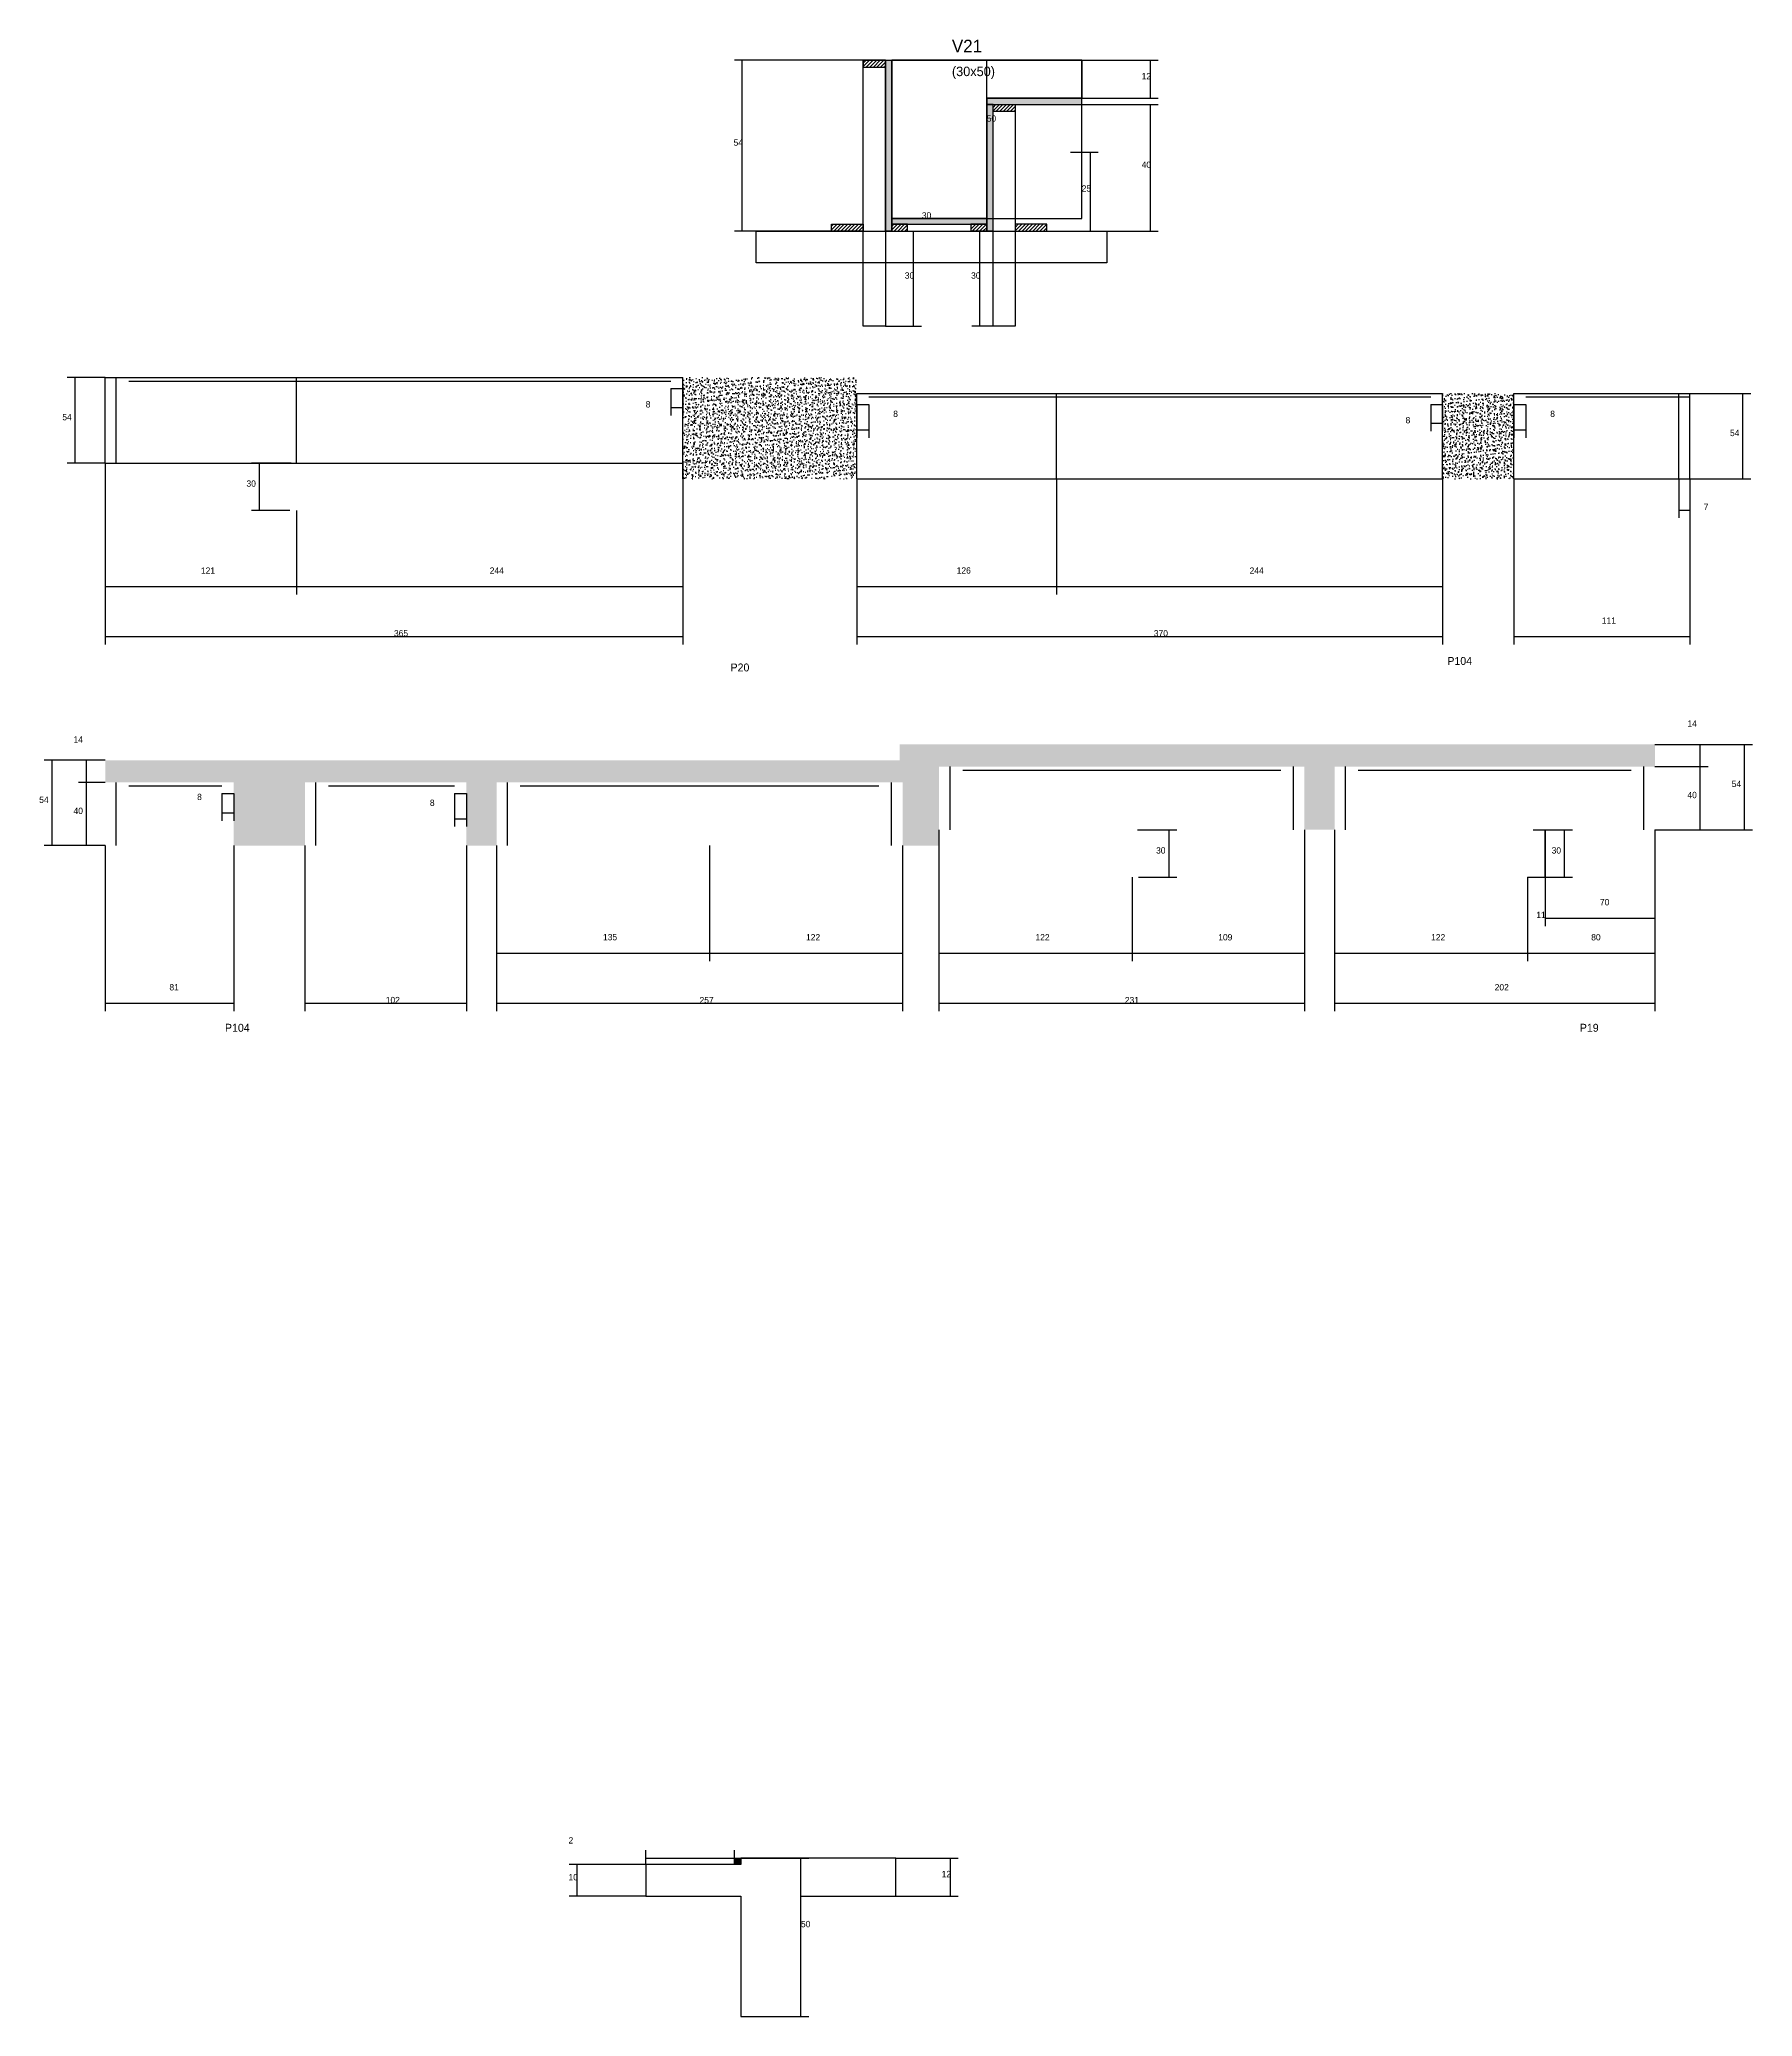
# Model space of a CAD drawing. Header units: metres. Extents: x 130783 to 131866, y 28096 to 29345.
import ezdxf

# ---------------------------------------------------------------- set-up
doc = ezdxf.new("R2010")
doc.units = ezdxf.units.M
for name, color, linetype in [('CONCRETO', 251, 'Continuous'), ('COTA', 241, 'Continuous'), ('Cota Seção (2x)', 4, 'Continuous'), ('Hachura', 253, 'Continuous'), ('Madeira', 126, 'Continuous'), ('NOMENCLATURA', 7, 'Continuous'), ('Painéis', 200, 'Continuous'), ('SARR_2.2x7', 40, 'Continuous'), ('Texto Seção', 7, 'Continuous')]:
    doc.layers.add(name, color=color, linetype=linetype)

msp = doc.modelspace()

# ---------------------------------------------------------------- hatches: boundary and pattern name
at = {"layer": 'COTA'}
h = msp.add_hatch(dxfattribs=at)
h.set_pattern_fill('AR-CONC', scale=0.03)
h.paths.add_polyline_path([(131189.5, 29131.8), (131189.5, 29077.8), (131189.5, 29067.8), (131299.5, 29067.8), (131299.5, 29121.8), (131299.5, 29131.8)])
h = msp.add_hatch(dxfattribs=at)
h.set_pattern_fill('AR-CONC', scale=0.03)
h.paths.add_polyline_path([(131714.7, 29121.8), (131669.7, 29121.8), (131669.7, 29067.8), (131714.7, 29067.8)])
h = msp.add_hatch(dxfattribs=at)
h.set_pattern_fill('AR-CONC', scale=0.03)
h.paths.add_polyline_path([(131326.6, 28890), (130824.5, 28890), (130824.5, 28876), (130905.7, 28876), (130905.7, 28836), (130950.7, 28836), (130950.7, 28876), (131052.8, 28876), (131052.8, 28836), (131071.8, 28836), (131071.8, 28876), (131328.4, 28876), (131328.4, 28836), (131351.4, 28836), (131351.4, 28846), (131351.4, 28886), (131582.4, 28886), (131582.4, 28846), (131601.4, 28846), (131601.4, 28886), (131803.9, 28886), (131803.9, 28900), (131326.6, 28900)])
at = {"layer": 'Hachura'}
h = msp.add_hatch(dxfattribs=at)
h.set_pattern_fill('ANSI31', scale=0.5)
h.paths.add_polyline_path([(131303.6, 29332.3), (131303.6, 29327.9), (131303.6, 29327.9), (131317.6, 29327.9), (131317.6, 29327.9), (131317.6, 29332.3), (131317.6, 29332.3), (131303.6, 29332.3)])
h = msp.add_hatch(color=8, dxfattribs=at)
h.dxf.hatch_style = 1
h.paths.add_polyline_path([(131317.6, 29332.3), (131321.6, 29332.3), (131321.6, 29332.3), (131321.6, 29224.3), (131321.6, 29224.3), (131317.6, 29224.3), (131317.6, 29224.3), (131317.6, 29332.3)])
h = msp.add_hatch(color=8, dxfattribs=at)
h.dxf.hatch_style = 1
h.paths.add_polyline_path([(131441.6, 29304.3), (131441.6, 29308.3), (131441.6, 29308.3), (131381.6, 29308.3), (131381.6, 29308.3), (131381.6, 29304.3), (131381.6, 29304.3), (131441.6, 29304.3)])
h = msp.add_hatch(color=8, dxfattribs=at)
h.dxf.hatch_style = 1
h.paths.add_polyline_path([(131385.6, 29304.3), (131381.6, 29304.3), (131381.6, 29304.3), (131381.6, 29224.3), (131381.6, 29224.3), (131385.6, 29224.3), (131385.6, 29224.3), (131385.6, 29304.3)])
h = msp.add_hatch(dxfattribs=at)
h.set_pattern_fill('ANSI31', scale=0.5)
h.paths.add_polyline_path([(131399.6, 29304.3), (131399.6, 29299.9), (131399.6, 29299.9), (131385.6, 29299.9), (131385.6, 29299.9), (131385.6, 29304.3), (131385.6, 29304.3), (131399.6, 29304.3)])
h = msp.add_hatch(dxfattribs=at)
h.set_pattern_fill('ANSI31', scale=0.5)
h.paths.add_polyline_path([(131283.6, 29224.3), (131283.6, 29228.7), (131283.6, 29228.7), (131303.6, 29228.7), (131303.6, 29228.7), (131303.6, 29224.3), (131303.6, 29224.3), (131283.6, 29224.3)])
h = msp.add_hatch(color=8, dxfattribs=at)
h.dxf.hatch_style = 1
h.paths.add_polyline_path([(131381.6, 29228.7), (131381.6, 29232.3), (131381.6, 29232.3), (131321.6, 29232.3), (131321.6, 29232.3), (131321.6, 29228.7), (131321.6, 29228.7), (131381.6, 29228.7)])
h = msp.add_hatch(dxfattribs=at)
h.set_pattern_fill('ANSI31', scale=0.5)
h.paths.add_polyline_path([(131331.6, 29224.3), (131331.6, 29228.7), (131331.6, 29228.7), (131321.6, 29228.7), (131321.6, 29228.7), (131321.6, 29224.3), (131321.6, 29224.3), (131331.6, 29224.3)])
h = msp.add_hatch(dxfattribs=at)
h.set_pattern_fill('ANSI31', scale=0.5)
h.paths.add_polyline_path([(131381.6, 29224.3), (131381.6, 29228.7), (131381.6, 29228.7), (131371.6, 29228.7), (131371.6, 29228.7), (131371.6, 29224.3), (131371.6, 29224.3), (131381.6, 29224.3)])
h = msp.add_hatch(dxfattribs=at)
h.set_pattern_fill('ANSI31', scale=0.5)
h.paths.add_polyline_path([(131419.6, 29224.3), (131419.6, 29228.7), (131419.6, 29228.7), (131399.6, 29228.7), (131399.6, 29228.7), (131399.6, 29224.3), (131399.6, 29224.3), (131419.6, 29224.3)])
h = msp.add_hatch(color=8, dxfattribs=at)
h.dxf.hatch_style = 1
h.paths.add_polyline_path([(131222.2, 28196.1), (131226.2, 28196.1), (131226.2, 28196.1), (131226.2, 28192.1), (131226.2, 28192.1), (131222.2, 28192.1), (131222.2, 28192.1), (131222.2, 28196.1)])

# ---------------------------------------------------------------- linework, layer by layer
at = {"layer": 'CONCRETO'}
for points in [[(131321.6, 29312.3), (131321.6, 29332.3), (131441.6, 29332.3), (131441.6, 29308.3), (131381.6, 29308.3), (131381.6, 29232.3), (131321.6, 29232.3), (131321.6, 29312.3)], [(131321.6, 29232.3), (131441.6, 29232.3), (131441.6, 29332.3), (131321.6, 29332.3)]]:
    msp.add_lwpolyline(points, close=True, dxfattribs=at)
for points in [[(131226.2, 28192.1), (131166.2, 28192.1), (131166.2, 28172.1), (131226.2, 28172.1), (131226.2, 28096.1), (131264.2, 28096.1), (131264.2, 28162.1), (131264.2, 28172.1), (131324.2, 28172.1)], [(131324.2, 28172.1), (131324.2, 28196.1), (131226.2, 28196.1)]]:
    msp.add_lwpolyline(points, dxfattribs=at)
at = {"layer": 'COTA'}
for p, q in [((131303.6, 29332.3), (131222.1, 29332.3)), ((131227.1, 29224.3), (131227.1, 29332.3)), ((131441.6, 29332.3), (131490, 29332.3)), ((131485, 29308.3), (131485, 29332.3)), ((131441.6, 29308.3), (131490, 29308.3)), ((131441.6, 29304.3), (131490, 29304.3)), ((131485, 29224.3), (131485, 29304.3)), ((131434.6, 29274.3), (131452.1, 29274.3)), ((131447.1, 29224.3), (131447.1, 29274.3)), ((131283.6, 29224.3), (131222.1, 29224.3)), ((131317.6, 29224.3), (131340.3, 29224.3)), ((131335.3, 29164.3), (131335.3, 29224.3)), ((131385.6, 29224.3), (131372.2, 29224.3)), ((131377.2, 29164.3), (131377.2, 29224.3)), ((131419.6, 29224.3), (131490, 29224.3)), ((131434.6, 29224.3), (131452.1, 29224.3)), ((131317.6, 29164.3), (131340.3, 29164.3)), ((131385.6, 29164.3), (131372.2, 29164.3)), ((130824.5, 29131.8), (130800.5, 29131.8)), ((130805.5, 29077.8), (130805.5, 29131.8)), ((131182, 29124.8), (131182, 29107.9)), ((131189.5, 29124.8), (131189.5, 29107.9)), ((131825.9, 29121.8), (131864.4, 29121.8)), ((131859.4, 29067.8), (131859.4, 29121.8)), ((131182, 29112.9), (131189.5, 29112.9)), ((131299.5, 29114.8), (131299.5, 29093.7)), ((131307, 29114.8), (131307, 29093.7)), ((131662.2, 29114.8), (131662.2, 29097.9)), ((131669.7, 29114.8), (131669.7, 29097.9)), ((131714.7, 29114.8), (131714.7, 29093.7)), ((131722.2, 29114.8), (131722.2, 29093.7)), ((131299.5, 29098.7), (131307, 29098.7)), ((131662.2, 29102.9), (131669.7, 29102.9)), ((131714.7, 29098.7), (131722.2, 29098.7)), ((130824.5, 29077.8), (130800.5, 29077.8)), ((130824.5, 29077.8), (130824.5, 28994.8)), ((130824.5, 29077.8), (130824.5, 28963.2)), ((130942, 29077.8), (130917, 29077.8)), ((130922, 29047.8), (130922, 29077.8)), ((131189.5, 29077.8), (131189.5, 28963.2)), ((131189.5, 29077.8), (131189.5, 28994.8)), ((131299.5, 29067.8), (131299.5, 28994.8)), ((131299.5, 29067.8), (131299.5, 28963.2)), ((131425.7, 29067.8), (131425.7, 28994.8)), ((131425.7, 29067.8), (131425.7, 28994.8)), ((131669.7, 29067.8), (131669.7, 28963.2)), ((131669.7, 29067.8), (131669.7, 28994.8)), ((131714.7, 29067.8), (131714.7, 28963.2)), ((131818.9, 29067.8), (131818.9, 29043.1)), ((131825.9, 29067.8), (131825.9, 28963.2)), ((131825.9, 29067.8), (131825.9, 29043.1)), ((131825.9, 29067.8), (131864.4, 29067.8)), ((130941.2, 29047.8), (130917, 29047.8)), ((130945.5, 29047.8), (130945.5, 28994.8)), ((130945.5, 29047.8), (130945.5, 28994.8)), ((131818.9, 29048.1), (131825.9, 29048.1)), ((130824.5, 28999.8), (130945.5, 28999.8)), ((130945.5, 28999.8), (131189.5, 28999.8)), ((131299.5, 28999.8), (131425.7, 28999.8)), ((131425.7, 28999.8), (131669.7, 28999.8)), ((130824.5, 28968.2), (131189.5, 28968.2)), ((131299.5, 28968.2), (131669.7, 28968.2)), ((131714.7, 28968.2), (131825.9, 28968.2)), ((131803.9, 28900), (131837.5, 28900)), ((131803.9, 28900), (131865.5, 28900)), ((131832.5, 28886), (131832.5, 28900)), ((131860.5, 28846), (131860.5, 28900)), ((130824.5, 28890), (130785.9, 28890)), ((130790.9, 28836), (130790.9, 28890)), ((130824.5, 28890), (130807.6, 28890)), ((130812.6, 28876), (130812.6, 28890)), ((131803.9, 28886), (131837.5, 28886)), ((131803.9, 28886), (131837.5, 28886)), ((131832.5, 28846), (131832.5, 28886)), ((130824.5, 28876), (130807.6, 28876)), ((130824.5, 28876), (130807.6, 28876)), ((130812.6, 28836), (130812.6, 28876)), ((130898.2, 28869), (130898.2, 28851.7)), ((130905.7, 28869), (130905.7, 28851.7)), ((131045.3, 28869), (131045.3, 28848)), ((131052.8, 28869), (131052.8, 28848)), ((130898.2, 28856.7), (130905.7, 28856.7)), ((131045.3, 28853), (131052.8, 28853)), ((130824.5, 28836), (130785.9, 28836)), ((130824.5, 28836), (130807.6, 28836)), ((130824.5, 28836), (130824.5, 28731.4)), ((130905.7, 28836), (130905.7, 28731.4)), ((130950.7, 28836), (130950.7, 28731.4)), ((131052.8, 28836), (131052.8, 28731.4)), ((131071.8, 28836), (131071.8, 28763)), ((131071.8, 28836), (131071.8, 28731.4)), ((131206.4, 28836), (131206.4, 28763)), ((131206.4, 28836), (131206.4, 28763)), ((131328.4, 28836), (131328.4, 28731.4)), ((131328.4, 28836), (131328.4, 28763)), ((131351.4, 28846), (131351.4, 28731.4)), ((131351.4, 28846), (131351.4, 28763)), ((131476.9, 28846), (131501.8, 28846)), ((131496.8, 28816), (131496.8, 28846)), ((131582.4, 28846), (131582.4, 28763)), ((131582.4, 28846), (131582.4, 28731.4)), ((131601.4, 28846), (131601.4, 28763)), ((131601.4, 28846), (131601.4, 28731.4)), ((131726.9, 28846), (131751.8, 28846)), ((131734.4, 28816), (131734.4, 28846)), ((131734.4, 28846), (131739.4, 28846)), ((131734.4, 28846), (131734.4, 28785.2)), ((131746.8, 28816), (131746.8, 28846)), ((131803.9, 28846), (131803.9, 28763)), ((131803.9, 28846), (131803.9, 28731.4)), ((131803.9, 28846), (131837.5, 28846)), ((131803.9, 28846), (131865.5, 28846)), ((131803.9, 28846), (131803.9, 28785.2)), ((131473.4, 28816), (131473.4, 28763)), ((131473.4, 28816), (131473.4, 28763)), ((131477.6, 28816), (131501.8, 28816)), ((131723.4, 28816), (131723.4, 28763)), ((131723.4, 28816), (131723.4, 28763)), ((131723.4, 28816), (131739.4, 28816)), ((131727.6, 28816), (131751.8, 28816)), ((131734.4, 28790.2), (131803.9, 28790.2)), ((131071.8, 28768), (131206.4, 28768)), ((131206.4, 28768), (131328.4, 28768)), ((131351.4, 28768), (131473.4, 28768)), ((131473.4, 28768), (131582.4, 28768)), ((131601.4, 28768), (131723.4, 28768)), ((131723.4, 28768), (131803.9, 28768)), ((130824.5, 28736.4), (130905.7, 28736.4)), ((130950.7, 28736.4), (131052.8, 28736.4)), ((131071.8, 28736.4), (131328.4, 28736.4)), ((131351.4, 28736.4), (131582.4, 28736.4)), ((131601.4, 28736.4), (131803.9, 28736.4)), ((131166.2, 28192.1), (131166.2, 28201.1)), ((131222.2, 28196.1), (131222.2, 28201.1)), ((131166.2, 28192.1), (131117.8, 28192.1)), ((131122.8, 28172.1), (131122.8, 28192.1)), ((131166.2, 28196.1), (131222.2, 28196.1)), ((131324.2, 28196.1), (131363.6, 28196.1)), ((131358.6, 28172.1), (131358.6, 28196.1)), ((131166.2, 28172.1), (131117.8, 28172.1)), ((131324.2, 28172.1), (131363.6, 28172.1))]:
    msp.add_line(p, q, dxfattribs=at)
at = {"layer": 'Cota Seção (2x)'}
for p, q in [((131381.6, 29232.3), (131381.6, 29332.3)), ((131381.6, 29332.3), (131386.6, 29332.3)), ((131321.6, 29232.3), (131321.6, 29237.3)), ((131381.6, 29232.3), (131381.6, 29237.3)), ((131321.6, 29232.3), (131381.6, 29232.3)), ((131381.6, 29232.3), (131386.6, 29232.3)), ((131226.2, 28196.1), (131269.2, 28196.1)), ((131264.2, 28096.1), (131264.2, 28196.1)), ((131226.2, 28096.1), (131269.2, 28096.1))]:
    msp.add_line(p, q, dxfattribs=at)
at = {"layer": 'Madeira'}
for points in [[(131303.6, 29332.3), (131303.6, 29327.9), (131317.6, 29327.9), (131317.6, 29332.3)], [(131303.6, 29332.3), (131317.6, 29332.3), (131317.6, 29164.3), (131303.6, 29164.3)], [(131399.6, 29304.3), (131399.6, 29299.9), (131385.6, 29299.9), (131385.6, 29304.3)], [(131399.6, 29164.3), (131385.6, 29164.3), (131385.6, 29304.3), (131399.6, 29304.3)], [(131457.5, 29204.3), (131235.9, 29204.3), (131235.9, 29224.3), (131457.5, 29224.3)], [(131283.6, 29224.3), (131283.6, 29228.7), (131303.6, 29228.7), (131303.6, 29224.3)], [(131331.6, 29224.3), (131331.6, 29228.7), (131321.6, 29228.7), (131321.6, 29224.3)], [(131381.6, 29224.3), (131381.6, 29228.7), (131371.6, 29228.7), (131371.6, 29224.3)], [(131419.6, 29224.3), (131419.6, 29228.7), (131399.6, 29228.7), (131399.6, 29224.3)]]:
    msp.add_lwpolyline(points, close=True, dxfattribs=at)
at = {"layer": 'Painéis'}
for p, q in [((131321.6, 29224.3), (131321.6, 29332.3)), ((131381.6, 29308.3), (131441.6, 29308.3)), ((131381.6, 29304.3), (131381.6, 29308.3)), ((131381.6, 29224.3), (131381.6, 29304.3)), ((131441.6, 29304.3), (131441.6, 29308.3)), ((131321.6, 29232.3), (131381.6, 29232.3)), ((131321.6, 29228.7), (131321.6, 29232.3)), ((131381.6, 29228.7), (131381.6, 29232.3)), ((130824.5, 29131.8), (131189.5, 29131.8)), ((130824.5, 29077.8), (130824.5, 29131.8)), ((130945.5, 29077.8), (130945.5, 29131.8)), ((131189.5, 29077.8), (131189.5, 29131.8)), ((131299.5, 29121.8), (131669.7, 29121.8)), ((131299.5, 29067.8), (131299.5, 29121.8)), ((131425.7, 29067.8), (131425.7, 29121.8)), ((131669.7, 29067.8), (131669.7, 29121.8)), ((131714.7, 29121.8), (131825.9, 29121.8)), ((131714.7, 29067.8), (131714.7, 29121.8)), ((131825.9, 29067.8), (131825.9, 29121.8)), ((130824.5, 29077.8), (131189.5, 29077.8)), ((131189.5, 29067.8), (131189.5, 29077.8)), ((131299.5, 29067.8), (131669.7, 29067.8)), ((131714.7, 29067.8), (131825.9, 29067.8))]:
    msp.add_line(p, q, dxfattribs=at)
for points in [[(131317.6, 29332.3), (131321.6, 29332.3), (131321.6, 29224.3), (131317.6, 29224.3)], [(131441.6, 29304.3), (131441.6, 29308.3), (131381.6, 29308.3), (131381.6, 29304.3)], [(131385.6, 29304.3), (131381.6, 29304.3), (131381.6, 29224.3), (131385.6, 29224.3)], [(131381.6, 29228.7), (131381.6, 29232.3), (131321.6, 29232.3), (131321.6, 29228.7)], [(131222.2, 28196.1), (131226.2, 28196.1), (131226.2, 28192.1), (131222.2, 28192.1)]]:
    msp.add_lwpolyline(points, close=True, dxfattribs=at)
at = {"layer": 'SARR_2.2x7'}
for p, q in [((130831.5, 29077.8), (130831.5, 29131.8)), ((130839.5, 29129.6), (130945.5, 29129.6)), ((130945.5, 29129.6), (131182, 29129.6)), ((131182, 29124.8), (131189.5, 29124.8)), ((131818.9, 29067.8), (131818.9, 29121.8)), ((131299.5, 29114.8), (131307, 29114.8)), ((131307, 29119.6), (131425.7, 29119.6)), ((131425.7, 29119.6), (131662.2, 29119.6)), ((131662.2, 29114.8), (131669.7, 29114.8)), ((131714.7, 29114.8), (131722.2, 29114.8)), ((131722.2, 29119.6), (131825.9, 29119.6)), ((131358.4, 28846), (131358.4, 28886)), ((131575.4, 28846), (131575.4, 28886)), ((131608.4, 28846), (131608.4, 28886)), ((131796.9, 28846), (131796.9, 28886)), ((130831.5, 28836), (130831.5, 28876)), ((130839.5, 28873.8), (130898.2, 28873.8)), ((130957.7, 28836), (130957.7, 28876)), ((130965.7, 28873.8), (131045.3, 28873.8)), ((131078.8, 28836), (131078.8, 28876)), ((131086.8, 28873.8), (131206.4, 28873.8)), ((131206.4, 28873.8), (131313.4, 28873.8)), ((131321.4, 28836), (131321.4, 28876)), ((131366.4, 28883.8), (131473.4, 28883.8)), ((131473.4, 28883.8), (131567.4, 28883.8)), ((131616.4, 28883.8), (131723.4, 28883.8)), ((131723.4, 28883.8), (131788.9, 28883.8)), ((130898.2, 28869), (130905.7, 28869)), ((131045.3, 28869), (131052.8, 28869))]:
    msp.add_line(p, q, dxfattribs=at)

# ---------------------------------------------------------------- texts
at = {"layer": 'COTA'}
for s, p in [('12', (131479.5, 29320.3)), ('54', (131221.6, 29278.3)), ('40', (131479.5, 29264.3)), ('25', (131441.6, 29249.3)), ('30', (131329.8, 29194.3)), ('30', (131371.7, 29194.3)), ('8', (131166.1, 29112.9)), ('8', (131322.5, 29106.9)), ('8', (131737.7, 29106.9)), ('54', (130797.4, 29104.8)), ('8', (131646.3, 29102.9)), ('54', (131851.3, 29094.8)), ('30', (130913.8, 29062.8)), ('7', (131834.7, 29048.1)), ('121', (130885, 29007.8)), ('244', (131067.5, 29007.8)), ('126', (131362.6, 29007.9)), ('244', (131547.7, 29007.8)), ('365', (131007, 28968.2)), ('370', (131487.2, 28968.2)), ('111', (131770.3, 28976.2)), ('14', (131824.4, 28911.1)), ('14', (130804.5, 28901.1)), ('54', (131852.4, 28873)), ('54', (130782.8, 28863)), ('40', (130804.5, 28856)), ('8', (130882.6, 28864.8)), ('8', (131029.7, 28861.1)), ('40', (131824.4, 28866)), ('30', (131488.6, 28831)), ('30', (131738.6, 28831)), ('70', (131769.1, 28798.3)), ('11', (131728.9, 28790.2)), ('135', (131139.1, 28776.2)), ('122', (131267.4, 28776.1)), ('122', (131412.4, 28776.1)), ('109', (131527.9, 28776.1)), ('122', (131662.4, 28776.1)), ('80', (131763.6, 28776.1)), ('81', (130865.1, 28744.5)), ('202', (131702.6, 28744.5)), ('102', (131001.8, 28736.4)), ('257', (131200.1, 28736.4)), ('231', (131468.9, 28736.4)), ('2', (131117.3, 28205.4)), ('10', (131117.3, 28182.1)), ('12', (131353.1, 28184.1))]:
    msp.add_text(s, height=4, dxfattribs=at).set_placement(p)
at = {"layer": 'Cota Seção (2x)'}
for s, p in [('50', (131381.6, 29293.5)), ('30', (131340.6, 29232.3)), ('50', (131264.2, 28152.5))]:
    msp.add_text(s, height=4, dxfattribs=at).set_placement(p)
at = {"layer": 'NOMENCLATURA'}
for s, p in [('P20', (131219.7, 28946.1)), ('P104', (131672.7, 28950.2)), ('P104', (130900.2, 28718.4)), ('P19', (131756.4, 28718.4))]:
    msp.add_text(s, height=5, dxfattribs=at).set_placement(p)
at = {"layer": 'Texto Seção'}
for s, height, p in [('V21', 8, (131359.6, 29337.3)), ('(30x50)', 6, (131359.6, 29322.3))]:
    msp.add_text(s, height=height, dxfattribs=at).set_placement(p)

doc.saveas('drawing.dxf')
